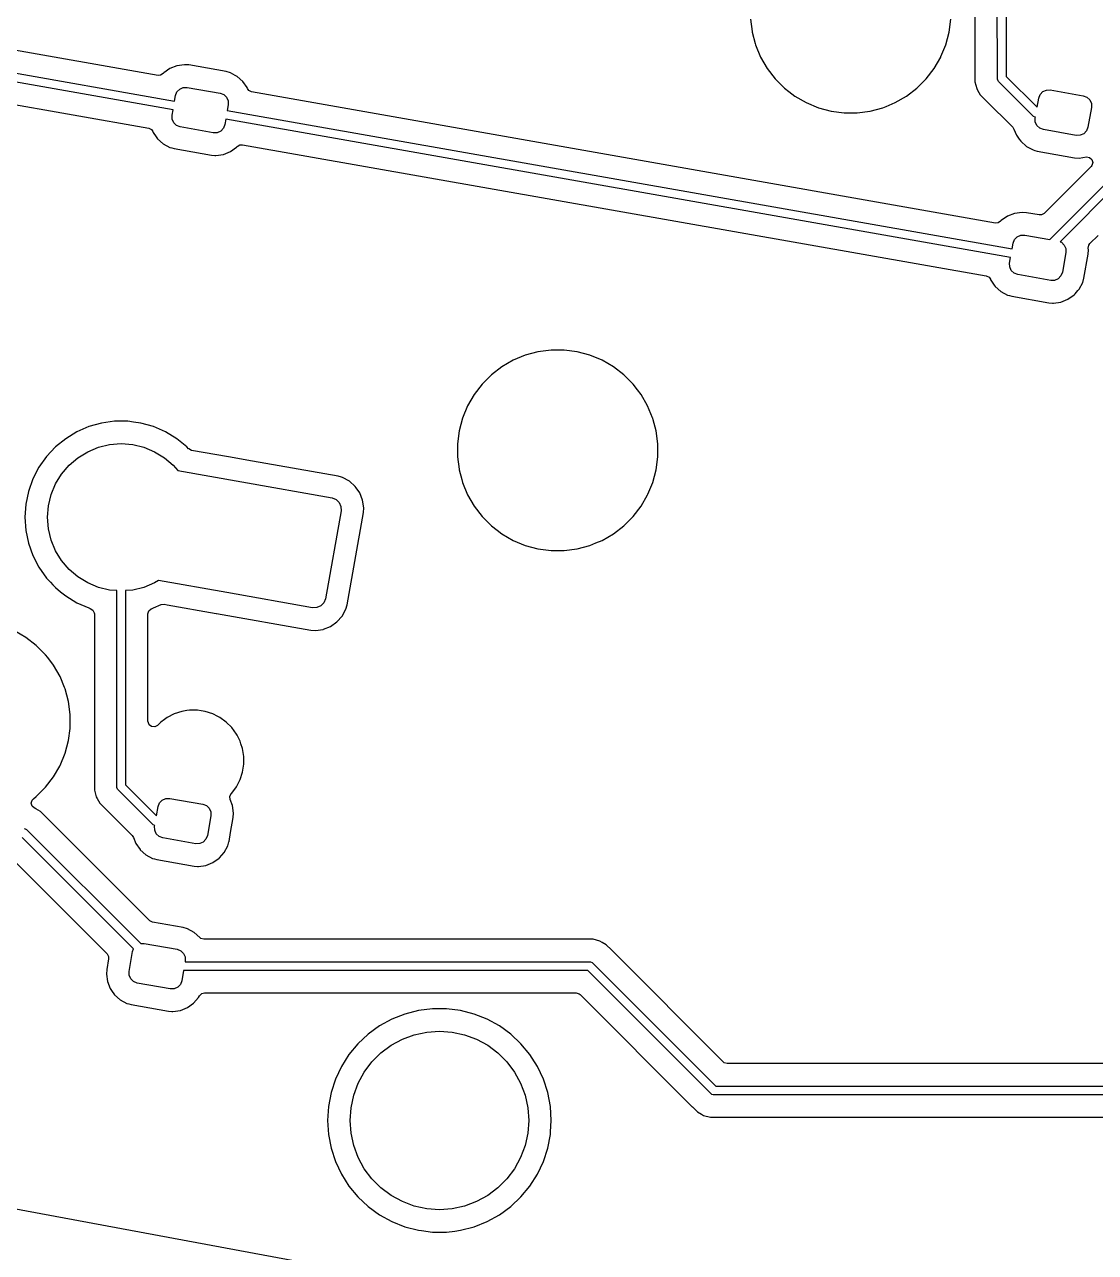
# Model space of a CAD drawing. Header units: millimetres. Extents: x 46 to 4458, y 59 to 1499.
# Drawn here: x 1800.07 to 1824.05, y 827.2 to 854.7 of the extents above; entities that cross this region are included whole.
import ezdxf

# ---------------------------------------------------------------- set-up
doc = ezdxf.new("R2010")
doc.units = ezdxf.units.MM
doc.layers.add('BLACK', color=7, linetype='Continuous')

msp = doc.modelspace()

# ---------------------------------------------------------------- linework, layer by layer
msp.add_spline([(1739.51188, 833.25441), (1780.27787, 825.93719), (1837.10984, 809.83915), (1902.0139, 825.65744), (1950.85196, 832.69492)], degree=3)
at = {"layer": 'BLACK', "linetype": 'Continuous'}
for p, q in [((1821.85641, 853.47721), (1821.85501, 857.88709)), ((1822.05309, 857.88702), (1822.05447, 853.53559)), ((1821.35399, 857.37016), (1821.35399, 853.58339)), ((1803.05595, 853.56078), (1786.39302, 856.49891)), ((1803.39247, 852.79142), (1785.81355, 855.89045)), ((1785.84795, 856.08552), (1803.42687, 852.98649)), ((1786.18446, 855.31615), (1802.8474, 852.37803)), ((1816.32654, 854.82039), (1816.36316, 854.54223)), ((1820.77694, 854.5287), (1820.81534, 854.8204)), ((1816.36316, 854.54223), (1816.36494, 854.5287)), ((1816.36494, 854.5287), (1816.43352, 854.27278)), ((1820.70079, 854.24452), (1820.77694, 854.5287)), ((1816.43352, 854.27278), (1816.44109, 854.24451)), ((1816.44109, 854.24451), (1816.55368, 853.97271)), ((1820.59432, 853.98747), (1820.70079, 854.24451)), ((1820.70079, 854.24451), (1820.70079, 854.24452)), ((1820.70079, 854.24451), (1820.70079, 854.24451)), ((1816.55368, 853.97271), (1816.55368, 853.97269)), ((1816.55368, 853.97269), (1816.70078, 853.71791)), ((1820.4411, 853.71791), (1820.5882, 853.9727)), ((1820.5882, 853.9727), (1820.59432, 853.98747)), ((1803.32361, 853.7141), (1803.18468, 853.61682)), ((1803.48122, 853.77672), (1803.32361, 853.7141)), ((1803.64903, 853.8013), (1803.48122, 853.77672)), ((1803.48122, 853.77672), (1803.48122, 853.77672)), ((1803.74864, 853.79404), (1803.64903, 853.8013)), ((1804.58246, 853.64702), (1803.74864, 853.79404)), ((1816.70078, 853.71791), (1816.70079, 853.7179)), ((1816.70079, 853.7179), (1816.87989, 853.48449)), ((1820.26199, 853.48449), (1820.4411, 853.71791)), ((1803.11084, 853.56347), (1803.05595, 853.56078)), ((1803.17011, 853.60046), (1803.11084, 853.56347)), ((1803.18468, 853.61682), (1803.17011, 853.60046)), ((1804.58249, 853.64701), (1804.58246, 853.64702)), ((1804.67856, 853.61977), (1804.58249, 853.64701)), ((1804.67856, 853.61976), (1804.67856, 853.61977)), ((1804.7876, 853.56097), (1804.67856, 853.61976)), ((1804.67856, 853.61976), (1804.67856, 853.61976)), ((1804.82784, 853.53927), (1804.7876, 853.56097)), ((1804.95453, 853.42653), (1804.82784, 853.53927)), ((1804.95453, 853.42652), (1804.95453, 853.42653)), ((1805.05181, 853.2876), (1804.95453, 853.42652)), ((1816.87989, 853.48449), (1816.8799, 853.48449)), ((1816.8799, 853.48449), (1817.08793, 853.27646)), ((1820.05395, 853.27645), (1820.26199, 853.48449)), ((1821.35399, 853.41767), (1821.35398, 853.41767)), ((1821.35398, 853.41767), (1821.39491, 853.26494)), ((1821.35399, 853.58339), (1821.35399, 853.58338)), ((1821.35399, 853.58338), (1821.35399, 853.41767)), ((1821.87134, 853.44117), (1821.85641, 853.47721)), ((1821.88378, 853.42601), (1821.87134, 853.44117)), ((1822.66932, 852.64319), (1821.88378, 853.42601)), ((1822.05447, 853.53559), (1822.74605, 852.84641)), ((1803.42687, 852.98649), (1803.44869, 853.11024)), ((1803.44869, 853.11024), (1803.48051, 853.19206)), ((1803.48051, 853.19206), (1803.54122, 853.25548)), ((1803.54122, 853.25548), (1803.62157, 853.29083)), ((1803.62157, 853.29083), (1803.70934, 853.29275)), ((1803.70934, 853.29275), (1804.44795, 853.16251)), ((1804.44795, 853.16251), (1804.52977, 853.13069)), ((1804.52977, 853.13069), (1804.59319, 853.06999)), ((1805.05181, 853.28759), (1805.05181, 853.2876)), ((1805.0599, 853.26725), (1805.05181, 853.28759)), ((1805.05181, 853.28759), (1805.05181, 853.28759)), ((1805.091, 853.22194), (1805.0599, 853.26725)), ((1805.1536, 853.19091), (1805.091, 853.22194)), ((1821.81654, 850.25278), (1805.1536, 853.19091)), ((1817.08793, 853.27646), (1817.08793, 853.27645)), ((1817.08793, 853.27645), (1817.18375, 853.20293)), ((1817.18375, 853.20293), (1817.32135, 853.09735)), ((1819.82054, 853.09735), (1820.05395, 853.27645)), ((1821.39491, 853.26494), (1821.41539, 853.22947)), ((1821.41539, 853.22947), (1821.41539, 853.22947)), ((1821.41539, 853.22947), (1821.47396, 853.12801)), ((1821.47396, 853.12801), (1821.47397, 853.12801)), ((1821.47397, 853.12801), (1821.59284, 853.00914)), ((1822.78232, 853.05211), (1822.81414, 853.13393)), ((1822.81414, 853.13393), (1822.87484, 853.19734)), ((1822.87484, 853.19734), (1822.9552, 853.2327)), ((1822.9552, 853.2327), (1823.04297, 853.23462)), ((1823.04297, 853.23462), (1823.78158, 853.10438)), ((1804.59319, 853.06999), (1804.62854, 852.98963)), ((1804.63046, 852.90186), (1804.60865, 852.77815)), ((1804.62854, 852.98963), (1804.63046, 852.90186)), ((1817.32135, 853.09735), (1817.32135, 853.09734)), ((1817.32135, 853.09734), (1817.57613, 852.95025)), ((1817.57613, 852.95025), (1817.57615, 852.95024)), ((1817.57615, 852.95024), (1817.84795, 852.83766)), ((1817.84795, 852.83766), (1817.84795, 852.83766)), ((1817.84795, 852.83766), (1817.84796, 852.83765)), ((1817.84796, 852.83765), (1818.13214, 852.7615)), ((1819.00974, 852.7615), (1819.29393, 852.83765)), ((1819.29393, 852.83765), (1819.36726, 852.86803)), ((1819.36726, 852.86803), (1819.56574, 852.95024)), ((1819.56574, 852.95024), (1819.56574, 852.95024)), ((1819.56574, 852.95024), (1819.56575, 852.95024)), ((1819.56575, 852.95024), (1819.82054, 853.09735)), ((1821.59284, 853.00914), (1821.59284, 853.00913)), ((1821.59284, 853.00913), (1822.20148, 852.4005)), ((1822.74605, 852.84641), (1822.78232, 853.05211)), ((1823.78158, 853.10438), (1823.8634, 853.07256)), ((1823.8634, 853.07256), (1823.92681, 853.01185)), ((1823.96409, 852.84373), (1823.88594, 852.40056)), ((1823.92681, 853.01185), (1823.96217, 852.9315)), ((1823.96217, 852.9315), (1823.96409, 852.84373)), ((1803.37055, 852.66707), (1803.39247, 852.79142)), ((1803.37246, 852.5793), (1803.37055, 852.66707)), ((1803.40782, 852.49895), (1803.37246, 852.5793)), ((1804.57425, 852.58308), (1804.55232, 852.4587)), ((1822.15317, 849.48405), (1804.57425, 852.58308)), ((1804.60865, 852.77815), (1822.18757, 849.67912)), ((1818.13214, 852.7615), (1818.42384, 852.7231)), ((1818.42384, 852.7231), (1818.42384, 852.7231)), ((1818.42384, 852.7231), (1818.71804, 852.7231)), ((1818.71804, 852.7231), (1818.71805, 852.7231)), ((1818.71805, 852.7231), (1819.00974, 852.7615)), ((1822.70537, 852.62826), (1822.66932, 852.64319)), ((1822.70418, 852.60894), (1822.70754, 852.62804)), ((1822.70609, 852.52117), (1822.70418, 852.60894)), ((1822.70754, 852.62804), (1822.70537, 852.62826)), ((1802.8474, 852.37803), (1802.91001, 852.347)), ((1802.91001, 852.347), (1802.94111, 852.30169)), ((1802.94111, 852.30169), (1802.94919, 852.28135)), ((1803.47124, 852.43824), (1803.40782, 852.49895)), ((1803.55306, 852.40642), (1803.47124, 852.43824)), ((1804.29167, 852.27619), (1803.55306, 852.40642)), ((1804.45979, 852.31346), (1804.37944, 852.2781)), ((1804.5205, 852.37688), (1804.45979, 852.31346)), ((1804.55232, 852.4587), (1804.5205, 852.37688)), ((1822.20148, 852.4005), (1822.22903, 852.3586)), ((1822.22903, 852.3586), (1822.28282, 852.22321)), ((1822.74145, 852.44082), (1822.70609, 852.52117)), ((1822.80486, 852.38011), (1822.74145, 852.44082)), ((1822.88669, 852.34829), (1822.80486, 852.38011)), ((1823.62529, 852.21805), (1822.88669, 852.34829)), ((1823.85413, 852.31874), (1823.79342, 852.25533)), ((1823.88594, 852.40056), (1823.85413, 852.31874)), ((1802.94919, 852.28135), (1802.9492, 852.28134)), ((1802.9492, 852.28134), (1803.01463, 852.18789)), ((1803.01463, 852.18789), (1803.04623, 852.14277)), ((1803.04623, 852.14277), (1803.04647, 852.14241)), ((1803.04647, 852.14241), (1803.04647, 852.14241)), ((1803.04647, 852.14241), (1803.17316, 852.02966)), ((1803.17316, 852.02966), (1803.17317, 852.02966)), ((1803.17317, 852.02966), (1803.17317, 852.02966)), ((1803.17317, 852.02966), (1803.32245, 851.94917)), ((1804.37944, 852.2781), (1804.29167, 852.27619)), ((1804.89016, 852.00547), (1804.94505, 852.00816)), ((1804.94505, 852.00816), (1821.60799, 849.07003)), ((1822.28282, 852.22321), (1822.28282, 852.22321)), ((1822.28282, 852.22321), (1822.28282, 852.22321)), ((1822.28282, 852.22321), (1822.34711, 852.13139)), ((1822.34711, 852.13139), (1822.3801, 852.08428)), ((1822.3801, 852.08428), (1822.3801, 852.08428)), ((1822.3801, 852.08428), (1822.50679, 851.97153)), ((1823.71306, 852.21997), (1823.62529, 852.21805)), ((1823.79342, 852.25533), (1823.71306, 852.21997)), ((1803.32245, 851.94917), (1803.36448, 851.93725)), ((1803.36448, 851.93725), (1803.41852, 851.92192)), ((1803.41852, 851.92192), (1803.41853, 851.92192)), ((1803.41853, 851.92192), (1803.41854, 851.92192)), ((1803.41854, 851.92192), (1804.25236, 851.7749)), ((1804.25236, 851.7749), (1804.33206, 851.76909)), ((1804.33206, 851.76909), (1804.35198, 851.76764)), ((1804.35198, 851.76764), (1804.51979, 851.79222)), ((1804.35198, 851.76764), (1804.35198, 851.76764)), ((1804.35198, 851.76764), (1804.35198, 851.76764)), ((1804.51979, 851.79222), (1804.6774, 851.85483)), ((1804.6774, 851.85483), (1804.81633, 851.95211)), ((1804.81633, 851.95211), (1804.83089, 851.96847)), ((1804.83089, 851.96847), (1804.89016, 852.00547)), ((1822.50679, 851.97153), (1822.50679, 851.97153)), ((1822.50679, 851.97153), (1822.50679, 851.97153)), ((1822.50679, 851.97153), (1822.65607, 851.89104)), ((1822.65607, 851.89104), (1822.6981, 851.87912)), ((1822.6981, 851.87912), (1822.75215, 851.86379)), ((1822.75215, 851.86379), (1822.75216, 851.86379)), ((1822.75216, 851.86379), (1822.75216, 851.86379)), ((1822.75216, 851.86379), (1823.58599, 851.71676)), ((1823.68561, 851.70951), (1823.85341, 851.73409)), ((1823.85341, 851.73409), (1823.85342, 851.73409)), ((1823.85342, 851.73409), (1823.85345, 851.73409)), ((1823.85345, 851.73409), (1823.92264, 851.72433)), ((1823.95911, 851.52372), (1822.90529, 850.4699)), ((1823.58599, 851.71676), (1823.68561, 851.70951)), ((1823.92264, 851.72433), (1823.97556, 851.67872)), ((1823.97592, 851.54464), (1823.95911, 851.52372)), ((1823.97556, 851.67872), (1823.99542, 851.61173)), ((1823.99542, 851.61173), (1823.97592, 851.54464)), ((1823.03117, 849.88579), (1824.45465, 851.31145)), ((1824.56413, 851.14074), (1823.25992, 849.83453)), ((1822.08419, 850.4061), (1821.94527, 850.30883)), ((1822.24181, 850.46872), (1822.08419, 850.4061)), ((1822.40962, 850.4933), (1822.24181, 850.46872)), ((1822.24181, 850.46872), (1822.24181, 850.46872)), ((1822.50923, 850.48604), (1822.40962, 850.4933)), ((1822.79607, 850.43546), (1822.50923, 850.48604)), ((1822.84396, 850.43641), (1822.79607, 850.43546)), ((1822.90529, 850.4699), (1822.84396, 850.43641)), ((1821.87143, 850.25547), (1821.81654, 850.25278)), ((1821.9307, 850.29246), (1821.87143, 850.25547)), ((1821.94527, 850.30883), (1821.9307, 850.29246)), ((1821.94527, 850.30883), (1821.94527, 850.30883)), ((1822.20928, 849.80224), (1822.2411, 849.88406)), ((1822.2411, 849.88406), (1822.30181, 849.94748)), ((1822.30181, 849.94748), (1822.38216, 849.98284)), ((1822.38216, 849.98284), (1822.46993, 849.98475)), ((1822.46993, 849.98475), (1823.03117, 849.88579)), ((1823.25992, 849.83453), (1823.29036, 849.8227)), ((1823.29036, 849.8227), (1823.35378, 849.76199)), ((1823.92937, 849.79552), (1824.11226, 849.9784)), ((1822.18757, 849.67912), (1822.20928, 849.80224)), ((1823.39105, 849.59386), (1823.31291, 849.1507)), ((1823.35378, 849.76199), (1823.38913, 849.68163)), ((1823.38913, 849.68163), (1823.39105, 849.59386)), ((1823.79741, 849.01618), (1823.89234, 849.55456)), ((1823.89234, 849.55456), (1823.8996, 849.65418)), ((1823.89437, 849.68987), (1823.90413, 849.75905)), ((1823.8996, 849.65418), (1823.89437, 849.68987)), ((1823.90413, 849.75905), (1823.92937, 849.79552)), ((1822.13114, 849.35908), (1822.15317, 849.48405)), ((1822.13305, 849.27131), (1822.13114, 849.35908)), ((1822.16841, 849.19095), (1822.13305, 849.27131)), ((1821.60799, 849.07003), (1821.67059, 849.039)), ((1821.67059, 849.039), (1821.7017, 848.9937)), ((1821.7017, 848.9937), (1821.70651, 848.98158)), ((1822.23183, 849.13024), (1822.16841, 849.19095)), ((1822.31365, 849.09842), (1822.23183, 849.13024)), ((1823.05225, 848.96819), (1822.31365, 849.09842)), ((1823.22038, 849.00546), (1823.14002, 848.9701)), ((1823.28109, 849.06888), (1823.22038, 849.00546)), ((1823.31291, 849.1507), (1823.28109, 849.06888)), ((1823.77016, 848.92009), (1823.79741, 849.01618)), ((1821.70651, 848.98158), (1821.70979, 848.97334)), ((1821.70979, 848.97334), (1821.7867, 848.86349)), ((1821.7867, 848.86349), (1821.80706, 848.83442)), ((1821.80706, 848.83442), (1821.80706, 848.83441)), ((1821.80706, 848.83441), (1821.93375, 848.72167)), ((1821.93375, 848.72167), (1821.93375, 848.72167)), ((1821.93375, 848.72167), (1821.93376, 848.72166)), ((1821.93376, 848.72166), (1822.08304, 848.64117)), ((1823.14002, 848.9701), (1823.05225, 848.96819)), ((1823.59629, 848.66589), (1823.66178, 848.73947)), ((1823.66178, 848.73947), (1823.68967, 848.77081)), ((1823.68967, 848.77081), (1823.77016, 848.92009)), ((1822.08304, 848.64117), (1822.12506, 848.62925)), ((1822.12506, 848.62925), (1822.17911, 848.61393)), ((1822.17911, 848.61393), (1822.17912, 848.61392)), ((1822.17912, 848.61392), (1822.17913, 848.61392)), ((1822.17913, 848.61392), (1823.01295, 848.4669)), ((1823.01295, 848.4669), (1823.09265, 848.46109)), ((1823.09265, 848.46109), (1823.11257, 848.45964)), ((1823.11257, 848.45964), (1823.28038, 848.48422)), ((1823.11257, 848.45964), (1823.11257, 848.45964)), ((1823.11257, 848.45964), (1823.11257, 848.45964)), ((1823.28038, 848.48422), (1823.43799, 848.54684)), ((1823.43799, 848.54684), (1823.57692, 848.64411)), ((1823.57692, 848.64411), (1823.59629, 848.66589)), ((1811.56747, 847.3695), (1811.28327, 847.29335)), ((1811.85915, 847.4079), (1811.56747, 847.3695)), ((1811.85916, 847.4079), (1811.85915, 847.4079)), ((1811.85915, 847.4079), (1811.85915, 847.4079)), ((1812.15337, 847.4079), (1811.85916, 847.4079)), ((1812.15338, 847.4079), (1812.15337, 847.4079)), ((1812.15337, 847.4079), (1812.15337, 847.4079)), ((1812.44506, 847.3695), (1812.15338, 847.4079)), ((1812.72726, 847.29388), (1812.44506, 847.3695)), ((1812.44506, 847.3695), (1812.44506, 847.3695)), ((1812.44506, 847.3695), (1812.44506, 847.3695)), ((1811.01145, 847.18076), (1810.75667, 847.03366)), ((1811.01147, 847.18077), (1811.01145, 847.18076)), ((1811.28327, 847.29335), (1811.01147, 847.18077)), ((1812.72926, 847.29335), (1812.72726, 847.29388)), ((1813.00106, 847.18077), (1812.72926, 847.29335)), ((1813.00107, 847.18076), (1813.00106, 847.18077)), ((1813.25585, 847.03366), (1813.00107, 847.18076)), ((1810.52325, 846.85455), (1810.31522, 846.64652)), ((1810.75666, 847.03365), (1810.52325, 846.85455)), ((1810.52325, 846.85455), (1810.52325, 846.85455)), ((1810.75667, 847.03366), (1810.75666, 847.03365)), ((1813.25586, 847.03366), (1813.25585, 847.03366)), ((1813.25585, 847.03366), (1813.25585, 847.03366)), ((1813.25587, 847.03365), (1813.25586, 847.03366)), ((1813.48927, 846.85455), (1813.25587, 847.03365)), ((1813.25587, 847.03365), (1813.25587, 847.03365)), ((1813.48928, 846.85455), (1813.48927, 846.85455)), ((1813.69731, 846.64652), (1813.48928, 846.85455)), ((1810.31521, 846.64651), (1810.13611, 846.41311)), ((1810.31522, 846.64652), (1810.31521, 846.64651)), ((1813.69731, 846.64651), (1813.69731, 846.64652)), ((1813.79522, 846.51892), (1813.69731, 846.64651)), ((1813.87642, 846.4131), (1813.79522, 846.51892)), ((1810.1361, 846.41309), (1809.989, 846.15831)), ((1810.13611, 846.41311), (1810.1361, 846.41309)), ((1813.87642, 846.41309), (1813.87642, 846.4131)), ((1814.02352, 846.15831), (1813.87642, 846.41309)), ((1809.989, 846.1583), (1809.87641, 845.8865)), ((1809.989, 846.15831), (1809.989, 846.1583)), ((1814.02353, 846.1583), (1814.02352, 846.15831)), ((1814.13414, 845.89126), (1814.02353, 846.1583)), ((1801.50913, 845.69424), (1801.2393, 845.57703)), ((1801.79241, 845.77361), (1801.50913, 845.69424)), ((1801.79242, 845.77361), (1801.79241, 845.77361)), ((1802.08387, 845.81367), (1801.79242, 845.77361)), ((1802.08388, 845.81367), (1802.08387, 845.81367)), ((1802.37807, 845.81367), (1802.08388, 845.81367)), ((1802.50514, 845.7962), (1802.37807, 845.81367)), ((1802.37807, 845.81367), (1802.37807, 845.81367)), ((1802.66953, 845.77361), (1802.50514, 845.7962)), ((1802.95282, 845.69424), (1802.66953, 845.77361)), ((1802.66953, 845.77361), (1802.66953, 845.77361)), ((1802.66953, 845.77361), (1802.66953, 845.77361)), ((1803.22265, 845.57703), (1802.95282, 845.69424)), ((1809.87641, 845.8865), (1809.80026, 845.6023)), ((1814.13611, 845.88649), (1814.13414, 845.89126)), ((1814.14766, 845.8434), (1814.13611, 845.88649)), ((1814.21226, 845.6023), (1814.14766, 845.8434)), ((1800.98793, 845.42417), (1800.75972, 845.23851)), ((1801.23929, 845.57703), (1800.98793, 845.42417)), ((1801.2393, 845.57703), (1801.23929, 845.57703)), ((1803.47402, 845.42417), (1803.22265, 845.57703)), ((1803.22265, 845.57703), (1803.22265, 845.57703)), ((1803.70223, 845.23851), (1803.47402, 845.42417)), ((1809.80026, 845.6023), (1809.76186, 845.31062)), ((1814.25066, 845.31061), (1814.21226, 845.6023)), ((1800.75972, 845.23851), (1800.55891, 845.02349)), ((1801.26113, 844.99805), (1801.48189, 845.13333)), ((1801.48189, 845.13333), (1801.7211, 845.23241)), ((1801.7211, 845.23241), (1801.97286, 845.29286)), ((1801.97286, 845.29286), (1802.23097, 845.31317)), ((1802.23097, 845.31317), (1802.48909, 845.29286)), ((1802.48909, 845.29286), (1802.74085, 845.23241)), ((1802.74085, 845.23241), (1802.98006, 845.13333)), ((1802.98006, 845.13333), (1803.20082, 844.99805)), ((1803.70223, 845.2385), (1803.70223, 845.23851)), ((1803.70223, 845.23851), (1803.70223, 845.23851)), ((1803.73797, 845.20024), (1803.70223, 845.2385)), ((1803.74445, 845.1938), (1803.73797, 845.20024)), ((1803.80705, 845.16277), (1803.74445, 845.1938)), ((1804.63713, 845.0164), (1803.80705, 845.16277)), ((1809.76186, 845.31062), (1809.76186, 845.3106)), ((1809.76186, 845.3106), (1809.76186, 845.0164)), ((1814.25066, 845.0164), (1814.25066, 845.31061)), ((1800.55891, 845.02349), (1800.38926, 844.78315)), ((1801.06425, 844.8299), (1801.26113, 844.99805)), ((1803.20082, 844.99805), (1803.3977, 844.8299)), ((1805.17171, 844.92214), (1804.63713, 845.0164)), ((1807.08968, 844.58395), (1805.17171, 844.92214)), ((1805.17171, 844.92214), (1805.17171, 844.92214)), ((1809.76186, 845.0164), (1809.76186, 845.01639)), ((1809.76186, 845.01639), (1809.79844, 844.73853)), ((1814.21226, 844.7247), (1814.25066, 845.0164)), ((1800.38925, 844.78315), (1800.2539, 844.52193)), ((1800.38926, 844.78315), (1800.38925, 844.78315)), ((1800.76081, 844.41225), (1800.8961, 844.63302)), ((1800.8961, 844.63302), (1801.06425, 844.8299)), ((1803.3977, 844.8299), (1803.50144, 844.70844)), ((1803.50144, 844.70844), (1804.93467, 844.45572)), ((1807.0897, 844.58395), (1807.08968, 844.58395)), ((1807.16363, 844.56298), (1807.0897, 844.58395)), ((1809.79844, 844.73853), (1809.80026, 844.7247)), ((1809.80026, 844.7247), (1809.85783, 844.50985)), ((1814.13611, 844.44051), (1814.21226, 844.7247)), ((1800.2539, 844.52193), (1800.15538, 844.24473)), ((1800.66173, 844.17305), (1800.76081, 844.41225)), ((1804.93467, 844.45572), (1804.93467, 844.45572)), ((1804.93467, 844.45572), (1806.95353, 844.09974)), ((1807.18909, 844.55576), (1807.16363, 844.56298)), ((1807.34352, 844.4725), (1807.18909, 844.55576)), ((1807.34352, 844.47249), (1807.34352, 844.4725)), ((1807.34352, 844.4725), (1807.34352, 844.4725)), ((1807.47458, 844.35586), (1807.34352, 844.47249)), ((1807.34352, 844.47249), (1807.34352, 844.47249)), ((1807.49784, 844.32265), (1807.47458, 844.35586)), ((1807.47458, 844.35586), (1807.47458, 844.35586)), ((1807.57521, 844.21215), (1807.49784, 844.32265)), ((1809.85783, 844.50985), (1809.87641, 844.44051)), ((1809.87641, 844.44051), (1809.989, 844.16871)), ((1814.0275, 844.17829), (1814.13611, 844.44051)), ((1814.13611, 844.44051), (1814.13611, 844.44051)), ((1814.13611, 844.44051), (1814.13611, 844.44051)), ((1800.15538, 844.24471), (1800.09553, 843.95668)), ((1800.15538, 844.24473), (1800.15538, 844.24471)), ((1800.60129, 843.92129), (1800.66173, 844.17305)), ((1806.95353, 844.09974), (1807.04444, 844.06438)), ((1807.04444, 844.06438), (1807.11491, 843.99693)), ((1807.57521, 844.21214), (1807.57521, 844.21215)), ((1807.57521, 844.21215), (1807.57521, 844.21215)), ((1807.63998, 844.04911), (1807.57521, 844.21214)), ((1807.63998, 844.0491), (1807.63998, 844.04911)), ((1807.66541, 843.87551), (1807.63998, 844.0491)), ((1807.63998, 844.0491), (1807.63998, 844.0491)), ((1809.989, 844.16871), (1809.989, 844.16869)), ((1809.989, 844.16869), (1810.1361, 843.91391)), ((1813.87642, 843.9139), (1814.02352, 844.1687)), ((1814.02352, 844.1687), (1814.0275, 844.17829)), ((1800.09552, 843.95668), (1800.07545, 843.66317)), ((1800.09553, 843.95668), (1800.09552, 843.95668)), ((1800.58097, 843.66317), (1800.60129, 843.92129)), ((1807.15632, 843.81012), (1806.80902, 841.84051)), ((1807.11491, 843.99693), (1807.15419, 843.90765)), ((1807.15419, 843.90765), (1807.15632, 843.81012)), ((1807.29324, 841.70435), (1807.6579, 843.77246)), ((1807.6579, 843.77246), (1807.66541, 843.87551)), ((1810.1361, 843.91391), (1810.13611, 843.9139)), ((1810.13611, 843.9139), (1810.31521, 843.68049)), ((1813.69731, 843.68049), (1813.87642, 843.9139)), ((1800.07545, 843.66317), (1800.09552, 843.36966)), ((1800.60129, 843.40505), (1800.58097, 843.66317)), ((1810.31521, 843.68049), (1810.31522, 843.68049)), ((1810.31522, 843.68049), (1810.52325, 843.47246)), ((1813.48927, 843.47245), (1813.69731, 843.68049)), ((1800.09552, 843.36966), (1800.09553, 843.36966)), ((1800.09553, 843.36966), (1800.15538, 843.08163)), ((1800.66173, 843.15329), (1800.60129, 843.40505)), ((1810.52325, 843.47246), (1810.52325, 843.47245)), ((1810.52325, 843.47245), (1810.64922, 843.37579)), ((1810.64922, 843.37579), (1810.75667, 843.29335)), ((1810.75667, 843.29335), (1810.75667, 843.29334)), ((1810.75667, 843.29334), (1811.01145, 843.14624)), ((1813.00107, 843.14624), (1813.25586, 843.29335)), ((1813.25586, 843.29335), (1813.48927, 843.47245)), ((1800.15538, 843.08163), (1800.15538, 843.08161)), ((1800.15538, 843.08161), (1800.2539, 842.80441)), ((1800.76081, 842.91409), (1800.66173, 843.15329)), ((1811.01145, 843.14624), (1811.01147, 843.14624)), ((1811.01147, 843.14624), (1811.28327, 843.03365)), ((1811.28327, 843.03365), (1811.28327, 843.03365)), ((1811.28327, 843.03365), (1811.28328, 843.03365)), ((1811.28328, 843.03365), (1811.56746, 842.9575)), ((1811.56746, 842.9575), (1811.85916, 842.9191)), ((1812.15337, 842.9191), (1812.44506, 842.9575)), ((1812.44506, 842.9575), (1812.72925, 843.03365)), ((1812.72925, 843.03365), (1812.86011, 843.08785)), ((1812.86011, 843.08785), (1813.00106, 843.14624)), ((1813.00106, 843.14624), (1813.00106, 843.14624)), ((1813.00106, 843.14624), (1813.00107, 843.14624)), ((1800.2539, 842.80441), (1800.38925, 842.54319)), ((1800.8961, 842.69332), (1800.76081, 842.91409)), ((1801.06425, 842.49644), (1800.8961, 842.69332)), ((1811.85916, 842.9191), (1811.85916, 842.9191)), ((1811.85916, 842.9191), (1812.15336, 842.9191)), ((1812.15336, 842.9191), (1812.15337, 842.9191)), ((1800.38925, 842.54319), (1800.38926, 842.54319)), ((1800.38926, 842.54319), (1800.55891, 842.30285)), ((1801.26113, 842.32829), (1801.06425, 842.49644)), ((1800.55891, 842.30285), (1800.64613, 842.20945)), ((1800.64613, 842.20945), (1800.69777, 842.15416)), ((1800.69777, 842.15416), (1800.75972, 842.08783)), ((1801.48189, 842.19301), (1801.26113, 842.32829)), ((1801.7211, 842.09393), (1801.48189, 842.19301)), ((1802.98006, 842.19301), (1802.74085, 842.09393)), ((1803.06723, 842.24643), (1802.98006, 842.19301)), ((1804.59903, 841.97633), (1803.06723, 842.24643)), ((1800.75972, 842.08783), (1800.87306, 841.99562)), ((1800.87306, 841.99562), (1800.98792, 841.90217)), ((1800.98792, 841.90217), (1800.98793, 841.90217)), ((1800.98793, 841.90217), (1800.98793, 841.90217)), ((1800.98793, 841.90217), (1801.23929, 841.74931)), ((1801.97286, 842.03348), (1801.7211, 842.09393)), ((1802.13149, 842.021), (1801.97286, 842.03348)), ((1802.13289, 837.61112), (1802.13149, 842.021)), ((1802.48909, 842.03348), (1802.32958, 842.02093)), ((1802.32958, 842.02093), (1802.33096, 837.6695)), ((1802.74085, 842.09393), (1802.48909, 842.03348)), ((1806.51941, 841.63772), (1804.59903, 841.97633)), ((1804.59903, 841.97633), (1804.59903, 841.97633)), ((1806.80902, 841.84051), (1806.77367, 841.7496)), ((1801.23929, 841.74931), (1801.2393, 841.74931)), ((1801.2393, 841.74931), (1801.50913, 841.6321)), ((1801.50913, 841.6321), (1801.53993, 841.62347)), ((1801.53993, 841.62347), (1801.59917, 841.58643)), ((1801.59917, 841.58643), (1801.62898, 841.52324)), ((1802.83147, 841.50407), (1802.85116, 841.57111)), ((1802.85116, 841.57111), (1802.90396, 841.61687)), ((1802.90396, 841.61687), (1802.92202, 841.62347)), ((1802.92202, 841.62347), (1802.95281, 841.6321)), ((1802.95281, 841.6321), (1803.1254, 841.70707)), ((1803.1254, 841.70707), (1803.19473, 841.71572)), ((1803.19473, 841.71572), (1803.19633, 841.71545)), ((1803.19633, 841.71545), (1803.25927, 841.70435)), ((1803.25927, 841.70435), (1804.3581, 841.5106)), ((1806.61693, 841.63985), (1806.51941, 841.63772)), ((1806.70622, 841.67913), (1806.61693, 841.63985)), ((1806.77367, 841.7496), (1806.70622, 841.67913)), ((1807.18178, 841.45052), (1807.26505, 841.60495)), ((1807.26505, 841.60495), (1807.29324, 841.70435)), ((1801.62898, 841.52324), (1801.63047, 841.50407)), ((1801.63047, 841.50407), (1801.63047, 837.7173)), ((1802.83147, 839.09156), (1802.83147, 841.50407)), ((1804.3581, 841.5106), (1804.35811, 841.51059)), ((1804.35811, 841.51059), (1804.36439, 841.50949)), ((1804.36439, 841.50949), (1804.36439, 841.50949)), ((1804.36439, 841.50949), (1806.48175, 841.13614)), ((1806.92143, 841.21883), (1807.06514, 841.31946)), ((1807.06514, 841.31946), (1807.06514, 841.31946)), ((1807.06514, 841.31946), (1807.06515, 841.31946)), ((1807.06515, 841.31946), (1807.18178, 841.45052)), ((1800.09702, 840.97157), (1799.84224, 841.11867)), ((1806.48175, 841.13614), (1806.5848, 841.12863)), ((1806.5848, 841.12863), (1806.75839, 841.15406)), ((1806.75839, 841.15406), (1806.7649, 841.15665)), ((1806.7649, 841.15665), (1806.92143, 841.21883)), ((1800.09703, 840.97157), (1800.09702, 840.97157)), ((1800.09702, 840.97157), (1800.09702, 840.97157)), ((1800.09703, 840.97156), (1800.09703, 840.97157)), ((1800.33044, 840.79246), (1800.09703, 840.97156)), ((1800.09703, 840.97156), (1800.09703, 840.97156)), ((1800.33045, 840.79246), (1800.33044, 840.79246)), ((1800.53847, 840.58443), (1800.33045, 840.79246)), ((1800.53848, 840.58442), (1800.53847, 840.58443)), ((1800.58692, 840.52129), (1800.53848, 840.58442)), ((1800.71758, 840.35101), (1800.58692, 840.52129)), ((1800.71759, 840.351), (1800.71758, 840.35101)), ((1800.86469, 840.09622), (1800.71759, 840.351)), ((1800.86469, 840.09621), (1800.86469, 840.09622)), ((1800.96487, 839.85436), (1800.86469, 840.09621)), ((1800.97728, 839.8244), (1800.96487, 839.85436)), ((1801.05343, 839.54021), (1800.97728, 839.8244)), ((1801.09183, 839.24852), (1801.05343, 839.54021)), ((1801.09183, 839.24851), (1801.09183, 839.24852)), ((1801.09183, 838.95431), (1801.09183, 839.24851)), ((1802.83179, 839.08271), (1802.83147, 839.09156)), ((1802.85621, 839.01725), (1802.83179, 839.08271)), ((1803.20001, 839.13804), (1803.11704, 839.07776)), ((1803.26036, 839.18189), (1803.20001, 839.13804)), ((1803.41821, 839.26232), (1803.26036, 839.18189)), ((1803.5867, 839.31707), (1803.41821, 839.26232)), ((1803.41821, 839.26232), (1803.41821, 839.26232)), ((1803.70335, 839.33554), (1803.5867, 839.31707)), ((1803.76167, 839.34478), (1803.70335, 839.33554)), ((1803.93883, 839.34478), (1803.76167, 839.34478)), ((1804.02632, 839.33092), (1803.93883, 839.34478)), ((1804.11381, 839.31707), (1804.02632, 839.33092)), ((1804.28229, 839.26232), (1804.11381, 839.31707)), ((1804.39397, 839.20542), (1804.28229, 839.26232)), ((1804.28229, 839.26232), (1804.28229, 839.26232)), ((1804.44014, 839.18189), (1804.39397, 839.20542)), ((1804.58347, 839.07776), (1804.44014, 839.18189)), ((1801.05343, 838.66261), (1801.0891, 838.93361)), ((1801.0891, 838.93361), (1801.09183, 838.9543)), ((1801.09183, 838.9543), (1801.09183, 838.95431)), ((1802.91214, 838.97538), (1802.85621, 839.01725)), ((1802.98183, 838.97039), (1802.91214, 838.97538)), ((1803.04315, 839.00388), (1802.98183, 838.97039)), ((1803.11704, 839.07776), (1803.04315, 839.00388)), ((1803.11704, 839.07776), (1803.11704, 839.07776)), ((1803.11704, 839.07776), (1803.11704, 839.07776)), ((1804.70874, 838.95249), (1804.58347, 839.07776)), ((1804.81287, 838.80917), (1804.70874, 838.95249)), ((1804.82729, 838.78086), (1804.81287, 838.80917)), ((1800.97728, 838.37843), (1801.05343, 838.66261)), ((1804.89329, 838.65132), (1804.82729, 838.78086)), ((1804.8933, 838.65132), (1804.89329, 838.65132)), ((1804.91356, 838.58896), (1804.8933, 838.65132)), ((1804.94804, 838.48283), (1804.91356, 838.58896)), ((1800.86469, 838.10662), (1800.97728, 838.37842)), ((1800.97728, 838.37842), (1800.97728, 838.37843)), ((1800.97728, 838.37842), (1800.97728, 838.37842)), ((1804.97575, 838.30786), (1804.94804, 838.48283)), ((1804.97575, 838.1307), (1804.97575, 838.30786)), ((1800.71758, 837.85182), (1800.85545, 838.0906)), ((1800.85545, 838.0906), (1800.86469, 838.1066)), ((1800.86469, 838.1066), (1800.86469, 838.10662)), ((1804.94804, 837.95572), (1804.97575, 838.1307)), ((1800.53848, 837.6184), (1800.71758, 837.85182)), ((1801.63047, 837.7173), (1801.63047, 837.71729)), ((1801.63047, 837.71729), (1801.63047, 837.55158)), ((1804.81287, 837.62939), (1804.89329, 837.78724)), ((1804.89329, 837.78724), (1804.94804, 837.95572)), ((1800.33044, 837.41036), (1800.53848, 837.6184)), ((1801.63047, 837.55158), (1801.63047, 837.55158)), ((1801.63047, 837.55158), (1801.6714, 837.39885)), ((1802.14783, 837.57508), (1802.13289, 837.61112)), ((1802.16026, 837.55992), (1802.14783, 837.57508)), ((1802.9458, 836.7771), (1802.16026, 837.55992)), ((1802.33096, 837.6695), (1803.02253, 836.98032)), ((1804.664, 837.41146), (1804.69618, 837.47348)), ((1804.69618, 837.47348), (1804.69802, 837.47535)), ((1804.69802, 837.47535), (1804.70873, 837.48606)), ((1804.70873, 837.48606), (1804.70874, 837.48607)), ((1804.70873, 837.48606), (1804.70873, 837.48606)), ((1804.70874, 837.48607), (1804.81287, 837.62939)), ((1800.21743, 837.25803), (1800.23472, 837.32572)), ((1800.23948, 837.19173), (1800.21743, 837.25803)), ((1800.23472, 837.32572), (1800.26586, 837.36081)), ((1800.28395, 837.15588), (1800.23948, 837.19173)), ((1800.26586, 837.36081), (1800.33044, 837.41036)), ((1801.6714, 837.39885), (1801.69188, 837.36338)), ((1801.69188, 837.36338), (1801.69188, 837.36338)), ((1801.69188, 837.36338), (1801.75045, 837.26192)), ((1801.75045, 837.26192), (1801.75045, 837.26192)), ((1801.75045, 837.26192), (1801.86932, 837.14305)), ((1803.02253, 836.98032), (1803.0588, 837.18602)), ((1803.0588, 837.18602), (1803.09062, 837.26784)), ((1803.09062, 837.26784), (1803.15133, 837.33125)), ((1803.15133, 837.33125), (1803.23169, 837.36661)), ((1803.23169, 837.36661), (1803.31946, 837.36853)), ((1803.31946, 837.36853), (1804.05806, 837.23829)), ((1804.05806, 837.23829), (1804.13988, 837.20647)), ((1804.13988, 837.20647), (1804.2033, 837.14576)), ((1804.67046, 837.34189), (1804.664, 837.41146)), ((1804.72454, 837.20576), (1804.67046, 837.34189)), ((1804.74912, 837.03795), (1804.72454, 837.20576)), ((1800.28268, 837.15367), (1800.28395, 837.15588)), ((1800.32146, 837.13128), (1800.28268, 837.15367)), ((1800.42664, 837.07055), (1800.32146, 837.13128)), ((1800.32146, 837.13128), (1800.32146, 837.13128)), ((1800.42665, 837.07055), (1800.42664, 837.07055)), ((1800.54552, 836.95168), (1800.42665, 837.07055)), ((1800.54552, 836.95167), (1800.54552, 836.95168)), ((1802.86919, 834.62801), (1800.54552, 836.95167)), ((1801.86932, 837.14305), (1801.86933, 837.14304)), ((1801.86933, 837.14304), (1802.47796, 836.53441)), ((1804.24057, 836.97764), (1804.16243, 836.53447)), ((1804.2033, 837.14576), (1804.23866, 837.06541)), ((1804.23866, 837.06541), (1804.24057, 836.97764)), ((1804.6831, 836.60507), (1804.74186, 836.93834)), ((1804.74186, 836.93834), (1804.74912, 837.03795)), ((1800.05793, 836.69003), (1800.07744, 836.68811)), ((1800.07744, 836.68811), (1800.11349, 836.67318)), ((1800.11349, 836.67318), (1802.67195, 834.11704)), ((1802.98185, 836.76217), (1802.9458, 836.7771)), ((1802.98066, 836.74285), (1802.98403, 836.76195)), ((1802.98258, 836.65508), (1802.98066, 836.74285)), ((1802.98403, 836.76195), (1802.98185, 836.76217)), ((1803.01793, 836.57473), (1802.98258, 836.65508)), ((1802.5101, 833.99873), (1800.01462, 836.49195)), ((1802.47796, 836.53441), (1802.50552, 836.49251)), ((1802.50552, 836.49251), (1802.55931, 836.35712)), ((1802.55931, 836.35712), (1802.55931, 836.35712)), ((1802.55931, 836.35712), (1802.55931, 836.35712)), ((1802.55931, 836.35712), (1802.6544, 836.22131)), ((1803.08135, 836.51402), (1803.01793, 836.57473)), ((1803.16317, 836.4822), (1803.08135, 836.51402)), ((1803.90178, 836.35196), (1803.16317, 836.4822)), ((1803.98955, 836.35388), (1803.90178, 836.35196)), ((1804.0699, 836.38924), (1803.98955, 836.35388)), ((1804.13061, 836.45265), (1804.0699, 836.38924)), ((1804.16243, 836.53447), (1804.13061, 836.45265)), ((1804.61968, 836.30386), (1804.64488, 836.39273)), ((1804.64488, 836.39273), (1804.64693, 836.39994)), ((1804.64693, 836.39995), (1804.6831, 836.60507)), ((1804.64693, 836.39994), (1804.64693, 836.39995)), ((1804.64693, 836.39994), (1804.64693, 836.39994)), ((1802.6544, 836.22131), (1802.65659, 836.21819)), ((1802.65659, 836.21819), (1802.65659, 836.21819)), ((1802.65659, 836.21819), (1802.78328, 836.10544)), ((1802.78328, 836.10544), (1802.78328, 836.10544)), ((1802.78328, 836.10544), (1802.78328, 836.10544)), ((1802.78328, 836.10544), (1802.93256, 836.02495)), ((1804.43359, 836.03593), (1804.53919, 836.15458)), ((1804.53919, 836.15458), (1804.61968, 836.30386)), ((1804.53919, 836.15458), (1804.53919, 836.15458)), ((1804.53919, 836.15458), (1804.53919, 836.15458)), ((1799.84551, 835.95321), (1801.91467, 833.88406)), ((1802.93256, 836.02495), (1802.97459, 836.01303)), ((1802.97459, 836.01303), (1803.02864, 835.9977)), ((1803.02864, 835.9977), (1803.02864, 835.9977)), ((1803.02864, 835.9977), (1803.02865, 835.9977)), ((1803.02865, 835.9977), (1803.86248, 835.85067)), ((1803.86248, 835.85067), (1803.94217, 835.84487)), ((1803.94217, 835.84487), (1803.96209, 835.84342)), ((1803.96209, 835.84342), (1804.1299, 835.868)), ((1803.96209, 835.84342), (1803.96209, 835.84342)), ((1803.96209, 835.84342), (1803.96209, 835.84342)), ((1804.1299, 835.868), (1804.28752, 835.93061)), ((1804.28752, 835.93061), (1804.42644, 836.02789)), ((1804.42644, 836.02789), (1804.43359, 836.03593)), ((1802.87273, 834.6246), (1802.86919, 834.62801)), ((1802.93534, 834.59357), (1802.87273, 834.6246)), ((1803.61954, 834.47293), (1802.93534, 834.59357)), ((1803.61956, 834.47292), (1803.61954, 834.47293)), ((1803.71563, 834.44568), (1803.61956, 834.47292)), ((1803.71564, 834.44568), (1803.71563, 834.44568)), ((1803.71563, 834.44568), (1803.71563, 834.44568)), ((1803.86492, 834.36518), (1803.71564, 834.44568)), ((1803.99161, 834.25244), (1803.86492, 834.36518)), ((1803.99161, 834.25243), (1803.99161, 834.25244)), ((1803.997, 834.24763), (1803.99161, 834.25243)), ((1803.9971, 834.24774), (1803.997, 834.24763)), ((1804.01719, 834.23056), (1803.9971, 834.24774)), ((1804.08423, 834.21088), (1804.01719, 834.23056)), ((1812.63722, 834.21088), (1804.08423, 834.21088)), ((1812.63724, 834.21088), (1812.63722, 834.21088)), ((1812.64483, 834.21088), (1812.63724, 834.21088)), ((1812.80295, 834.21088), (1812.64483, 834.21088)), ((1812.95567, 834.16996), (1812.80295, 834.21088)), ((1813.00579, 834.14102), (1812.95567, 834.16996)), ((1813.0926, 834.0909), (1813.00579, 834.14102)), ((1813.00579, 834.14102), (1813.00579, 834.14102)), ((1813.00579, 834.14102), (1813.00579, 834.14102)), ((1801.91467, 833.88406), (1801.94815, 833.82273)), ((1802.40762, 833.49299), (1802.48577, 833.93615)), ((1802.48577, 833.93615), (1802.5101, 833.99873)), ((1802.67195, 834.11704), (1802.74642, 834.11866)), ((1802.74642, 834.11866), (1803.48502, 833.98842)), ((1803.48502, 833.98842), (1803.56685, 833.95661)), ((1803.56685, 833.95661), (1803.63026, 833.8959)), ((1803.63026, 833.8959), (1803.66562, 833.81554)), ((1813.09261, 834.0909), (1813.0926, 834.0909)), ((1813.21148, 833.97203), (1813.09261, 834.0909)), ((1813.21148, 833.97202), (1813.21148, 833.97203)), ((1815.72054, 831.46297), (1813.21148, 833.97202)), ((1801.9491, 833.77484), (1801.90633, 833.53228)), ((1801.94815, 833.82273), (1801.9491, 833.77484)), ((1803.66753, 833.72777), (1803.66415, 833.70859)), ((1803.66415, 833.70859), (1812.72389, 833.71038)), ((1803.66562, 833.81554), (1803.66753, 833.72777)), ((1812.72389, 833.71038), (1812.7434, 833.70846)), ((1812.7434, 833.70846), (1812.77945, 833.69353)), ((1812.77945, 833.69353), (1815.55143, 830.92423)), ((1801.90633, 833.53228), (1801.89908, 833.43267)), ((1801.89908, 833.43267), (1801.92365, 833.26487)), ((1801.90633, 833.53228), (1801.90633, 833.53228)), ((1802.40954, 833.40522), (1802.40762, 833.49299)), ((1802.4449, 833.32486), (1802.40954, 833.40522)), ((1802.50831, 833.26415), (1802.4449, 833.32486)), ((1803.62922, 833.5105), (1803.58939, 833.28461)), ((1812.68058, 833.51229), (1803.62922, 833.5105)), ((1815.45256, 830.743), (1812.68058, 833.51229)), ((1801.92365, 833.26487), (1801.92366, 833.26486)), ((1801.92366, 833.26486), (1801.98627, 833.10726)), ((1801.98627, 833.10726), (1801.98627, 833.10725)), ((1801.98627, 833.10725), (1801.98627, 833.10725)), ((1801.98627, 833.10725), (1802.01485, 833.06644)), ((1802.01485, 833.06644), (1802.08355, 832.96833)), ((1802.59013, 833.23233), (1802.50831, 833.26415)), ((1803.32874, 833.1021), (1802.59013, 833.23233)), ((1803.41651, 833.10401), (1803.32874, 833.1021)), ((1803.49687, 833.13937), (1803.41651, 833.10401)), ((1803.55757, 833.20279), (1803.49687, 833.13937)), ((1803.58939, 833.28461), (1803.55757, 833.20279)), ((1802.08355, 832.96833), (1802.08355, 832.96832)), ((1802.08355, 832.96832), (1802.21024, 832.85558)), ((1802.21024, 832.85558), (1802.21024, 832.85558)), ((1802.21024, 832.85558), (1802.21024, 832.85557)), ((1802.21024, 832.85557), (1802.35952, 832.77508)), ((1802.35952, 832.77508), (1802.40155, 832.76316)), ((1802.40155, 832.76316), (1802.4556, 832.74784)), ((1803.71448, 832.68075), (1803.8534, 832.77802)), ((1803.8534, 832.77802), (1803.96615, 832.90472)), ((1803.96615, 832.90472), (1803.98773, 832.94473)), ((1803.98773, 832.94473), (1804.03687, 832.9944)), ((1804.03687, 832.9944), (1804.09687, 833.00988)), ((1804.09687, 833.00988), (1812.42379, 833.00988)), ((1812.42379, 833.00988), (1812.49083, 832.99019)), ((1812.49083, 832.99019), (1812.51147, 832.97356)), ((1812.51147, 832.97356), (1815.02326, 830.46177)), ((1802.4556, 832.74784), (1802.45561, 832.74783)), ((1802.45561, 832.74783), (1802.45561, 832.74783)), ((1802.45561, 832.74783), (1803.28944, 832.60081)), ((1803.28944, 832.60081), (1803.36913, 832.595)), ((1803.36913, 832.595), (1803.38906, 832.59355)), ((1803.38906, 832.59355), (1803.55686, 832.61813)), ((1803.38906, 832.59355), (1803.38906, 832.59355)), ((1803.38906, 832.59355), (1803.38906, 832.59355)), ((1803.55686, 832.61813), (1803.71448, 832.68075)), ((1808.58564, 832.53785), (1808.29311, 832.42203)), ((1808.89039, 832.6161), (1808.58564, 832.53785)), ((1808.58564, 832.53785), (1808.58564, 832.53785)), ((1808.8904, 832.6161), (1808.89039, 832.6161)), ((1809.20253, 832.65553), (1808.8904, 832.6161)), ((1809.20255, 832.65553), (1809.20253, 832.65553)), ((1809.51718, 832.65553), (1809.20255, 832.65553)), ((1809.51719, 832.65553), (1809.51718, 832.65553)), ((1809.82933, 832.6161), (1809.51719, 832.65553)), ((1809.82934, 832.6161), (1809.82933, 832.6161)), ((1810.13409, 832.53785), (1809.82934, 832.6161)), ((1810.42662, 832.42203), (1810.13409, 832.53785)), ((1810.13409, 832.53785), (1810.13409, 832.53785)), ((1808.01737, 832.27044), (1807.76284, 832.08552)), ((1808.01738, 832.27045), (1808.01737, 832.27044)), ((1808.29311, 832.42203), (1808.01738, 832.27045)), ((1808.29311, 832.42203), (1808.29311, 832.42203)), ((1810.42663, 832.42203), (1810.42662, 832.42203)), ((1810.42662, 832.42203), (1810.42662, 832.42203)), ((1810.70235, 832.27045), (1810.42663, 832.42203)), ((1810.42663, 832.42203), (1810.42663, 832.42203)), ((1810.70236, 832.27044), (1810.70235, 832.27045)), ((1810.70235, 832.27045), (1810.70235, 832.27045)), ((1810.95689, 832.08552), (1810.70236, 832.27044)), ((1807.76283, 832.08551), (1807.53347, 831.87012)), ((1807.76284, 832.08552), (1807.76283, 832.08551)), ((1808.27858, 831.83754), (1808.52903, 831.9743)), ((1808.52903, 831.9743), (1808.7964, 832.07402)), ((1808.7964, 832.07402), (1809.07523, 832.13467)), ((1809.07523, 832.13467), (1809.35986, 832.15503)), ((1809.35986, 832.15503), (1809.64449, 832.13467)), ((1809.64449, 832.13467), (1809.92333, 832.07402)), ((1809.92333, 832.07402), (1810.19069, 831.9743)), ((1810.19069, 831.9743), (1810.44115, 831.83754)), ((1810.9569, 832.08551), (1810.95689, 832.08552)), ((1811.18626, 831.87012), (1810.9569, 832.08551)), ((1807.53347, 831.87012), (1807.33292, 831.6277)), ((1807.53347, 831.87012), (1807.53347, 831.87012)), ((1807.84837, 831.46475), (1808.05014, 831.66653)), ((1808.05014, 831.66653), (1808.27858, 831.83754)), ((1810.44115, 831.83754), (1810.66959, 831.66653)), ((1810.66959, 831.66653), (1810.87136, 831.46475)), ((1811.38681, 831.6277), (1811.18626, 831.87012)), ((1811.18626, 831.87012), (1811.18626, 831.87012)), ((1807.33292, 831.62769), (1807.16433, 831.36204)), ((1807.33292, 831.6277), (1807.33292, 831.62769)), ((1807.67736, 831.23631), (1807.84837, 831.46475)), ((1810.87136, 831.46475), (1811.04237, 831.23631)), ((1811.38681, 831.62769), (1811.38681, 831.6277)), ((1811.43489, 831.55194), (1811.38681, 831.62769)), ((1811.5554, 831.36204), (1811.43489, 831.55194)), ((1815.74118, 831.44633), (1815.72054, 831.46297)), ((1815.80822, 831.42665), (1815.74118, 831.44633)), ((1836.52571, 831.42665), (1815.80822, 831.42665)), ((1807.16433, 831.36204), (1807.03036, 831.07735)), ((1807.16433, 831.36204), (1807.16433, 831.36204)), ((1807.5406, 830.98586), (1807.67736, 831.23631)), ((1811.04237, 831.23631), (1811.17913, 830.98586)), ((1811.68937, 831.07735), (1811.5554, 831.36204)), ((1807.03036, 831.07735), (1806.93313, 830.77812)), ((1807.03036, 831.07735), (1807.03036, 831.07735)), ((1807.44088, 830.7185), (1807.5406, 830.98586)), ((1811.17913, 830.98586), (1811.27885, 830.7185)), ((1811.7866, 830.77811), (1811.68937, 831.07735)), ((1815.55143, 830.92423), (1836.82575, 830.92612)), ((1806.93313, 830.77812), (1806.87418, 830.46904)), ((1807.38022, 830.43966), (1807.44088, 830.7185)), ((1811.27885, 830.7185), (1811.33951, 830.43966)), ((1811.84555, 830.46905), (1811.7866, 830.77811)), ((1815.46312, 830.73863), (1815.45256, 830.743)), ((1815.48861, 830.72807), (1815.46312, 830.73863)), ((1815.50812, 830.72615), (1815.48861, 830.72807)), ((1836.82542, 830.72804), (1815.50812, 830.72615)), ((1806.87417, 830.46904), (1806.85442, 830.15504)), ((1806.87418, 830.46904), (1806.87417, 830.46904)), ((1807.35986, 830.15503), (1807.38022, 830.43966)), ((1811.33951, 830.43966), (1811.35986, 830.15503)), ((1811.84555, 830.46904), (1811.84555, 830.46905)), ((1811.86531, 830.15504), (1811.84555, 830.46904)), ((1811.84555, 830.46904), (1811.84555, 830.46904)), ((1815.02326, 830.46177), (1815.02327, 830.46176)), ((1815.02327, 830.46176), (1815.0276, 830.45743)), ((1815.0276, 830.45743), (1815.0276, 830.45743)), ((1815.0276, 830.45743), (1815.1394, 830.34563)), ((1815.1394, 830.34563), (1815.22621, 830.29551)), ((1815.22621, 830.29551), (1815.22622, 830.29551)), ((1815.22622, 830.29551), (1815.27633, 830.26657)), ((1822.97397, 823.89048), (1789.09849, 830.15503)), ((1806.85442, 830.15504), (1806.85442, 830.15503)), ((1806.85442, 830.15503), (1806.87417, 829.84103)), ((1807.38022, 829.8704), (1807.35986, 830.15503)), ((1811.35986, 830.15503), (1811.33951, 829.8704)), ((1811.84904, 829.89652), (1811.86531, 830.15503)), ((1811.86531, 830.15503), (1811.86531, 830.15504)), ((1815.27633, 830.26657), (1815.27633, 830.26657)), ((1815.27633, 830.26657), (1815.42906, 830.22565)), ((1815.42906, 830.22565), (1815.42906, 830.22565)), ((1815.42906, 830.22565), (1836.52571, 830.22565)), ((1806.87417, 829.84103), (1806.87418, 829.84102)), ((1806.87418, 829.84102), (1806.93313, 829.53195)), ((1807.44088, 829.59157), (1807.38022, 829.8704)), ((1811.33951, 829.8704), (1811.27885, 829.59157)), ((1811.7866, 829.53195), (1811.84555, 829.84102)), ((1811.84555, 829.84102), (1811.84904, 829.89652)), ((1806.93313, 829.53195), (1807.03036, 829.23272)), ((1807.5406, 829.3242), (1807.44088, 829.59157)), ((1811.27885, 829.59157), (1811.17913, 829.3242)), ((1811.68937, 829.23272), (1811.7866, 829.53195)), ((1807.03036, 829.23272), (1807.03036, 829.23271)), ((1807.03036, 829.23271), (1807.16433, 828.94803)), ((1807.67736, 829.07375), (1807.5406, 829.3242)), ((1811.17913, 829.3242), (1811.04237, 829.07375)), ((1811.5554, 828.94802), (1811.68937, 829.23272)), ((1807.16433, 828.94803), (1807.16433, 828.94802)), ((1807.16433, 828.94802), (1807.33292, 828.68237)), ((1807.84837, 828.84531), (1807.67736, 829.07375)), ((1811.04237, 829.07375), (1810.87136, 828.84531)), ((1811.38681, 828.68237), (1811.5554, 828.94802)), ((1807.33292, 828.68237), (1807.33292, 828.68237)), ((1807.33292, 828.68237), (1807.53347, 828.43994)), ((1808.05014, 828.64353), (1807.84837, 828.84531)), ((1808.27858, 828.47252), (1808.05014, 828.64353)), ((1810.66959, 828.64353), (1810.44115, 828.47252)), ((1810.87136, 828.84531), (1810.66959, 828.64353)), ((1811.18625, 828.43994), (1811.38681, 828.68237)), ((1807.53347, 828.43994), (1807.53347, 828.43994)), ((1807.53347, 828.43994), (1807.76283, 828.22456)), ((1808.52903, 828.33577), (1808.27858, 828.47252)), ((1810.44115, 828.47252), (1810.19069, 828.33577)), ((1810.95689, 828.22455), (1811.18625, 828.43994)), ((1807.76283, 828.22456), (1807.76284, 828.22455)), ((1807.76284, 828.22455), (1808.01737, 828.03962)), ((1808.7964, 828.23605), (1808.52903, 828.33577)), ((1809.07523, 828.17539), (1808.7964, 828.23605)), ((1809.35986, 828.15503), (1809.07523, 828.17539)), ((1809.64449, 828.17539), (1809.35986, 828.15503)), ((1809.92333, 828.23605), (1809.64449, 828.17539)), ((1810.19069, 828.33577), (1809.92333, 828.23605)), ((1810.70235, 828.03962), (1810.95689, 828.22455)), ((1808.01737, 828.03962), (1808.01737, 828.03962)), ((1808.01737, 828.03962), (1808.01738, 828.03962)), ((1808.01738, 828.03962), (1808.2931, 827.88804)), ((1808.2931, 827.88804), (1808.2931, 827.88804)), ((1808.2931, 827.88804), (1808.29311, 827.88803)), ((1808.29311, 827.88803), (1808.29311, 827.88803)), ((1808.29311, 827.88803), (1808.58564, 827.77221)), ((1810.13409, 827.77221), (1810.42662, 827.88803)), ((1810.42662, 827.88803), (1810.42663, 827.88804)), ((1810.42662, 827.88803), (1810.42662, 827.88803)), ((1810.42662, 827.88803), (1810.42662, 827.88803)), ((1810.42663, 827.88804), (1810.70235, 828.03962)), ((1808.58564, 827.77221), (1808.58564, 827.77221)), ((1808.58564, 827.77221), (1808.89039, 827.69397)), ((1808.89039, 827.69397), (1808.89039, 827.69397)), ((1808.89039, 827.69397), (1808.95587, 827.68569)), ((1808.95587, 827.68569), (1809.20253, 827.65453)), ((1809.20253, 827.65453), (1809.20254, 827.65453)), ((1809.20254, 827.65453), (1809.20255, 827.65453)), ((1809.20255, 827.65453), (1809.20255, 827.65453)), ((1809.20255, 827.65453), (1809.51718, 827.65453)), ((1809.51718, 827.65453), (1809.51718, 827.65453)), ((1809.51718, 827.65453), (1809.51719, 827.65453)), ((1809.51719, 827.65453), (1809.70346, 827.67806)), ((1809.51719, 827.65453), (1809.51719, 827.65453)), ((1809.70346, 827.67806), (1809.82934, 827.69397)), ((1809.82934, 827.69397), (1810.13409, 827.77221)), ((1810.13409, 827.77221), (1810.13409, 827.77221))]:
    msp.add_line(p, q, dxfattribs=at)

doc.saveas('drawing.dxf')
